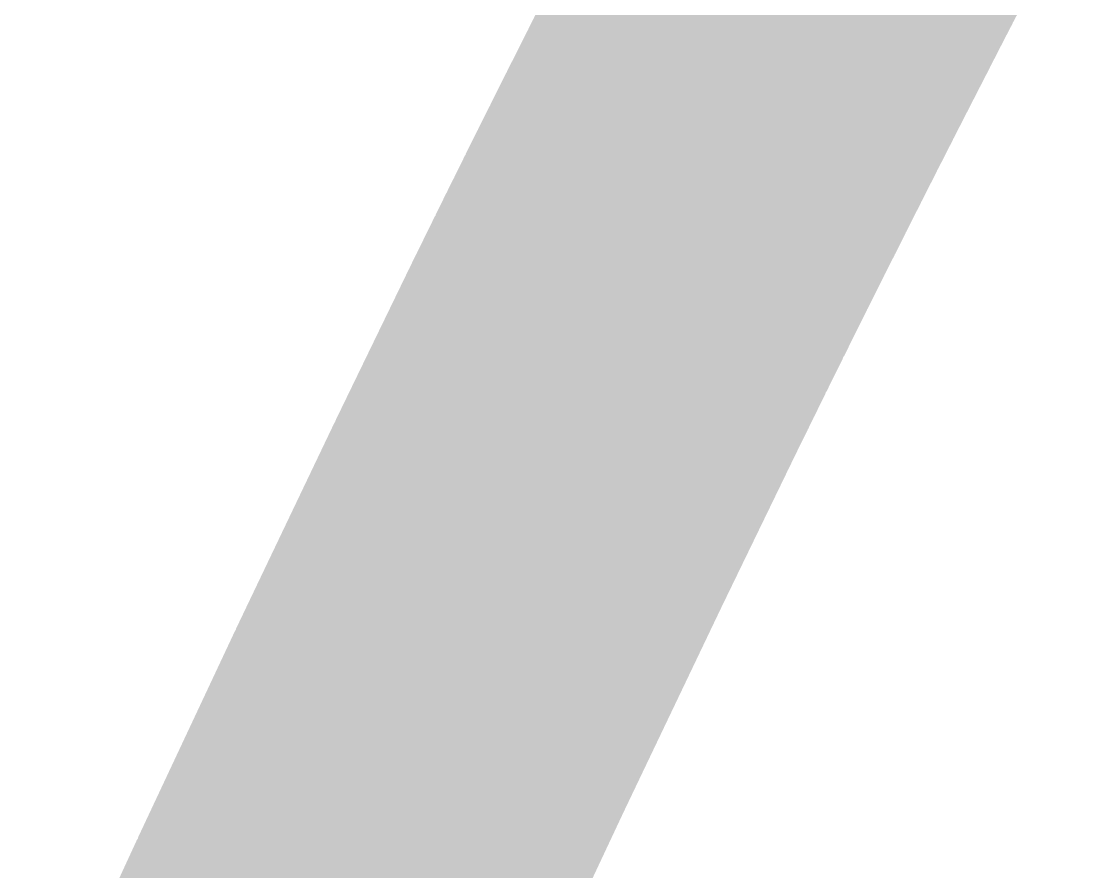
# Model space of a CAD drawing. Header units: millimetres. Extents: x 235 to 830, y 272 to 692.
# Drawn here: x 625.83486 to 625.86676, y 335.38939 to 335.41456 of the extents above; entities that cross this region are included whole.
import ezdxf

# ---------------------------------------------------------------- set-up
doc = ezdxf.new("R2010")
doc.units = ezdxf.units.MM
doc.layers.add('Mechanical1', color=6, linetype='Continuous')

msp = doc.modelspace()

# ---------------------------------------------------------------- linework, layer by layer
at = {"layer": 'Mechanical1', "const_width": 0.0127}
for points in [[(625.860298, 335.420731), (625.860415, 335.420955)], [(625.860183, 335.42051), (625.860298, 335.420731)], [(625.859952, 335.420066), (625.860067, 335.420287)], [(625.860067, 335.420287), (625.860183, 335.42051)], [(625.859835, 335.419842), (625.859952, 335.420066)], [(625.859721, 335.419621), (625.859835, 335.419842)], [(625.85949, 335.419177), (625.859604, 335.419398)], [(625.859604, 335.419398), (625.859721, 335.419621)], [(625.859376, 335.418953), (625.85949, 335.419177)], [(625.859145, 335.418509), (625.859259, 335.418732)], [(625.859259, 335.418732), (625.859376, 335.418953)], [(625.859007, 335.418242), (625.859145, 335.418509)], [(625.858868, 335.417975), (625.859007, 335.418242)], [(625.85873, 335.417709), (625.858868, 335.417975)], [(625.858454, 335.417175), (625.858593, 335.417442)], [(625.858593, 335.417442), (625.85873, 335.417709)], [(625.858316, 335.416909), (625.858454, 335.417175)], [(625.858179, 335.416642), (625.858316, 335.416909)], [(625.858042, 335.416375), (625.858179, 335.416642)], [(625.857905, 335.416106), (625.858042, 335.416375)], [(625.857631, 335.415572), (625.857768, 335.415839)], [(625.857768, 335.415839), (625.857905, 335.416106)], [(625.857494, 335.415306), (625.857631, 335.415572)], [(625.857356, 335.415037), (625.857494, 335.415306)], [(625.857219, 335.41477), (625.857356, 335.415037)], [(625.857082, 335.414503), (625.857219, 335.41477)], [(625.85681, 335.413967), (625.856945, 335.414234)], [(625.856945, 335.414234), (625.857082, 335.414503)], [(625.85665, 335.413655), (625.85681, 335.413967)], [(625.85649, 335.413342), (625.85665, 335.413655)], [(625.856333, 335.41303), (625.85649, 335.413342)], [(625.856173, 335.412718), (625.856333, 335.41303)], [(625.856015, 335.412405), (625.856173, 335.412718)], [(625.855858, 335.412093), (625.856015, 335.412405)], [(625.855698, 335.41178), (625.855858, 335.412093)], [(625.85554, 335.411468), (625.855698, 335.41178)], [(625.855383, 335.411153), (625.85554, 335.411468)], [(625.855225, 335.41084), (625.855383, 335.411153)], [(625.855068, 335.410528), (625.855225, 335.41084)], [(625.85491, 335.410216), (625.855068, 335.410528)], [(625.854753, 335.409901), (625.85491, 335.410216)], [(625.854595, 335.409588), (625.854753, 335.409901)], [(625.854415, 335.40923), (625.854595, 335.409588)], [(625.854237, 335.408872), (625.854415, 335.40923)], [(625.854057, 335.408514), (625.854237, 335.408872)], [(625.853879, 335.408156), (625.854057, 335.408514)], [(625.853701, 335.407798), (625.853879, 335.408156)], [(625.853524, 335.407437), (625.853701, 335.407798)], [(625.853343, 335.407079), (625.853524, 335.407437)], [(625.853165, 335.406721), (625.853343, 335.407079)], [(625.85299, 335.40636), (625.853165, 335.406721)], [(625.852812, 335.406002), (625.85299, 335.40636)], [(625.852635, 335.405641), (625.852812, 335.406002)], [(625.852459, 335.405283), (625.852635, 335.405641)], [(625.852259, 335.404879), (625.852459, 335.405283)], [(625.85206, 335.404473), (625.852259, 335.404879)], [(625.851842, 335.404023), (625.85206, 335.404473)], [(625.849866, 335.399951), (625.851842, 335.404023)], [(625.84694, 335.393828), (625.849866, 335.399951)], [(625.844054, 335.387683), (625.84694, 335.393828)], [(625.841212, 335.381519), (625.844054, 335.387683)]]:
    msp.add_lwpolyline(points, dxfattribs=at)
at = {"layer": 'Mechanical1', "const_width": 0.00635}
for points in [[(625.857123, 335.420731, 1), (625.863473, 335.420731, 1)], [(625.857123, 335.420731, 1), (625.863473, 335.420731, 1)], [(625.856892, 335.420287, 1), (625.863242, 335.420287, 1)], [(625.856892, 335.420287, 1), (625.863242, 335.420287, 1)], [(625.857008, 335.42051, 1), (625.863358, 335.42051, 1)], [(625.857008, 335.42051, 1), (625.863358, 335.42051, 1)], [(625.856777, 335.420066, 1), (625.863127, 335.420066, 1)], [(625.856777, 335.420066, 1), (625.863127, 335.420066, 1)], [(625.85666, 335.419842, 1), (625.86301, 335.419842, 1)], [(625.85666, 335.419842, 1), (625.86301, 335.419842, 1)], [(625.856429, 335.419398, 1), (625.862779, 335.419398, 1)], [(625.856429, 335.419398, 1), (625.862779, 335.419398, 1)], [(625.856546, 335.419621, 1), (625.862896, 335.419621, 1)], [(625.856546, 335.419621, 1), (625.862896, 335.419621, 1)], [(625.856315, 335.419177, 1), (625.862665, 335.419177, 1)], [(625.856315, 335.419177, 1), (625.862665, 335.419177, 1)], [(625.856084, 335.418732, 1), (625.862434, 335.418732, 1)], [(625.856084, 335.418732, 1), (625.862434, 335.418732, 1)], [(625.856201, 335.418953, 1), (625.862551, 335.418953, 1)], [(625.856201, 335.418953, 1), (625.862551, 335.418953, 1)], [(625.85597, 335.418509, 1), (625.86232, 335.418509, 1)], [(625.85597, 335.418509, 1), (625.86232, 335.418509, 1)], [(625.855832, 335.418242, 1), (625.862182, 335.418242, 1)], [(625.855832, 335.418242, 1), (625.862182, 335.418242, 1)], [(625.855693, 335.417975, 1), (625.862043, 335.417975, 1)], [(625.855693, 335.417975, 1), (625.862043, 335.417975, 1)], [(625.855418, 335.417442, 1), (625.861768, 335.417442, 1)], [(625.855418, 335.417442, 1), (625.861768, 335.417442, 1)], [(625.855555, 335.417709, 1), (625.861905, 335.417709, 1)], [(625.855555, 335.417709, 1), (625.861905, 335.417709, 1)], [(625.855279, 335.417175, 1), (625.861629, 335.417175, 1)], [(625.855279, 335.417175, 1), (625.861629, 335.417175, 1)], [(625.855141, 335.416909, 1), (625.861491, 335.416909, 1)], [(625.855141, 335.416909, 1), (625.861491, 335.416909, 1)], [(625.855004, 335.416642, 1), (625.861354, 335.416642, 1)], [(625.855004, 335.416642, 1), (625.861354, 335.416642, 1)], [(625.854867, 335.416375, 1), (625.861217, 335.416375, 1)], [(625.854867, 335.416375, 1), (625.861217, 335.416375, 1)], [(625.854593, 335.415839, 1), (625.860943, 335.415839, 1)], [(625.854593, 335.415839, 1), (625.860943, 335.415839, 1)], [(625.85473, 335.416106, 1), (625.86108, 335.416106, 1)], [(625.85473, 335.416106, 1), (625.86108, 335.416106, 1)], [(625.854456, 335.415572, 1), (625.860806, 335.415572, 1)], [(625.854456, 335.415572, 1), (625.860806, 335.415572, 1)], [(625.854319, 335.415306, 1), (625.860669, 335.415306, 1)], [(625.854319, 335.415306, 1), (625.860669, 335.415306, 1)], [(625.854181, 335.415037, 1), (625.860531, 335.415037, 1)], [(625.854181, 335.415037, 1), (625.860531, 335.415037, 1)], [(625.854044, 335.41477, 1), (625.860394, 335.41477, 1)], [(625.854044, 335.41477, 1), (625.860394, 335.41477, 1)], [(625.85377, 335.414234, 1), (625.86012, 335.414234, 1)], [(625.85377, 335.414234, 1), (625.86012, 335.414234, 1)], [(625.853907, 335.414503, 1), (625.860257, 335.414503, 1)], [(625.853907, 335.414503, 1), (625.860257, 335.414503, 1)], [(625.853635, 335.413967, 1), (625.859985, 335.413967, 1)], [(625.853635, 335.413967, 1), (625.859985, 335.413967, 1)], [(625.853475, 335.413655, 1), (625.859825, 335.413655, 1)], [(625.853475, 335.413655, 1), (625.859825, 335.413655, 1)], [(625.853315, 335.413342, 1), (625.859665, 335.413342, 1)], [(625.853315, 335.413342, 1), (625.859665, 335.413342, 1)], [(625.853158, 335.41303, 1), (625.859508, 335.41303, 1)], [(625.853158, 335.41303, 1), (625.859508, 335.41303, 1)], [(625.852998, 335.412718, 1), (625.859348, 335.412718, 1)], [(625.852998, 335.412718, 1), (625.859348, 335.412718, 1)], [(625.85284, 335.412405, 1), (625.85919, 335.412405, 1)], [(625.85284, 335.412405, 1), (625.85919, 335.412405, 1)], [(625.852683, 335.412093, 1), (625.859033, 335.412093, 1)], [(625.852683, 335.412093, 1), (625.859033, 335.412093, 1)], [(625.852523, 335.41178, 1), (625.858873, 335.41178, 1)], [(625.852523, 335.41178, 1), (625.858873, 335.41178, 1)], [(625.852365, 335.411468, 1), (625.858715, 335.411468, 1)], [(625.852365, 335.411468, 1), (625.858715, 335.411468, 1)], [(625.852208, 335.411153, 1), (625.858558, 335.411153, 1)], [(625.852208, 335.411153, 1), (625.858558, 335.411153, 1)], [(625.85205, 335.41084, 1), (625.8584, 335.41084, 1)], [(625.85205, 335.41084, 1), (625.8584, 335.41084, 1)], [(625.851893, 335.410528, 1), (625.858243, 335.410528, 1)], [(625.851893, 335.410528, 1), (625.858243, 335.410528, 1)], [(625.851735, 335.410216, 1), (625.858085, 335.410216, 1)], [(625.851735, 335.410216, 1), (625.858085, 335.410216, 1)], [(625.851578, 335.409901, 1), (625.857928, 335.409901, 1)], [(625.851578, 335.409901, 1), (625.857928, 335.409901, 1)], [(625.85142, 335.409588, 1), (625.85777, 335.409588, 1)], [(625.85142, 335.409588, 1), (625.85777, 335.409588, 1)], [(625.85124, 335.40923, 1), (625.85759, 335.40923, 1)], [(625.85124, 335.40923, 1), (625.85759, 335.40923, 1)], [(625.851062, 335.408872, 1), (625.857412, 335.408872, 1)], [(625.851062, 335.408872, 1), (625.857412, 335.408872, 1)], [(625.850882, 335.408514, 1), (625.857232, 335.408514, 1)], [(625.850882, 335.408514, 1), (625.857232, 335.408514, 1)], [(625.850704, 335.408156, 1), (625.857054, 335.408156, 1)], [(625.850704, 335.408156, 1), (625.857054, 335.408156, 1)], [(625.850526, 335.407798, 1), (625.856876, 335.407798, 1)], [(625.850526, 335.407798, 1), (625.856876, 335.407798, 1)], [(625.850348, 335.407437, 1), (625.856698, 335.407437, 1)], [(625.850348, 335.407437, 1), (625.856698, 335.407437, 1)], [(625.850168, 335.407079, 1), (625.856518, 335.407079, 1)], [(625.850168, 335.407079, 1), (625.856518, 335.407079, 1)], [(625.84999, 335.406721, 1), (625.85634, 335.406721, 1)], [(625.84999, 335.406721, 1), (625.85634, 335.406721, 1)], [(625.849815, 335.40636, 1), (625.856165, 335.40636, 1)], [(625.849815, 335.40636, 1), (625.856165, 335.40636, 1)], [(625.849637, 335.406002, 1), (625.855987, 335.406002, 1)], [(625.849637, 335.406002, 1), (625.855987, 335.406002, 1)], [(625.849459, 335.405641, 1), (625.855809, 335.405641, 1)], [(625.849459, 335.405641, 1), (625.855809, 335.405641, 1)], [(625.849284, 335.405283, 1), (625.855634, 335.405283, 1)], [(625.849284, 335.405283, 1), (625.855634, 335.405283, 1)], [(625.849084, 335.404879, 1), (625.855434, 335.404879, 1)], [(625.849084, 335.404879, 1), (625.855434, 335.404879, 1)], [(625.848885, 335.404473, 1), (625.855235, 335.404473, 1)], [(625.848885, 335.404473, 1), (625.855235, 335.404473, 1)], [(625.848667, 335.404023, 1), (625.855017, 335.404023, 1)], [(625.848667, 335.404023, 1), (625.855017, 335.404023, 1)], [(625.846691, 335.399951, 1), (625.853041, 335.399951, 1)], [(625.846691, 335.399951, 1), (625.853041, 335.399951, 1)], [(625.843765, 335.393828, 1), (625.850115, 335.393828, 1)], [(625.843765, 335.393828, 1), (625.850115, 335.393828, 1)], [(625.840879, 335.387683, 1), (625.847229, 335.387683, 1)], [(625.840879, 335.387683, 1), (625.847229, 335.387683, 1)]]:
    msp.add_lwpolyline(points, format="xyb", close=True, dxfattribs=at)

doc.saveas('drawing.dxf')
